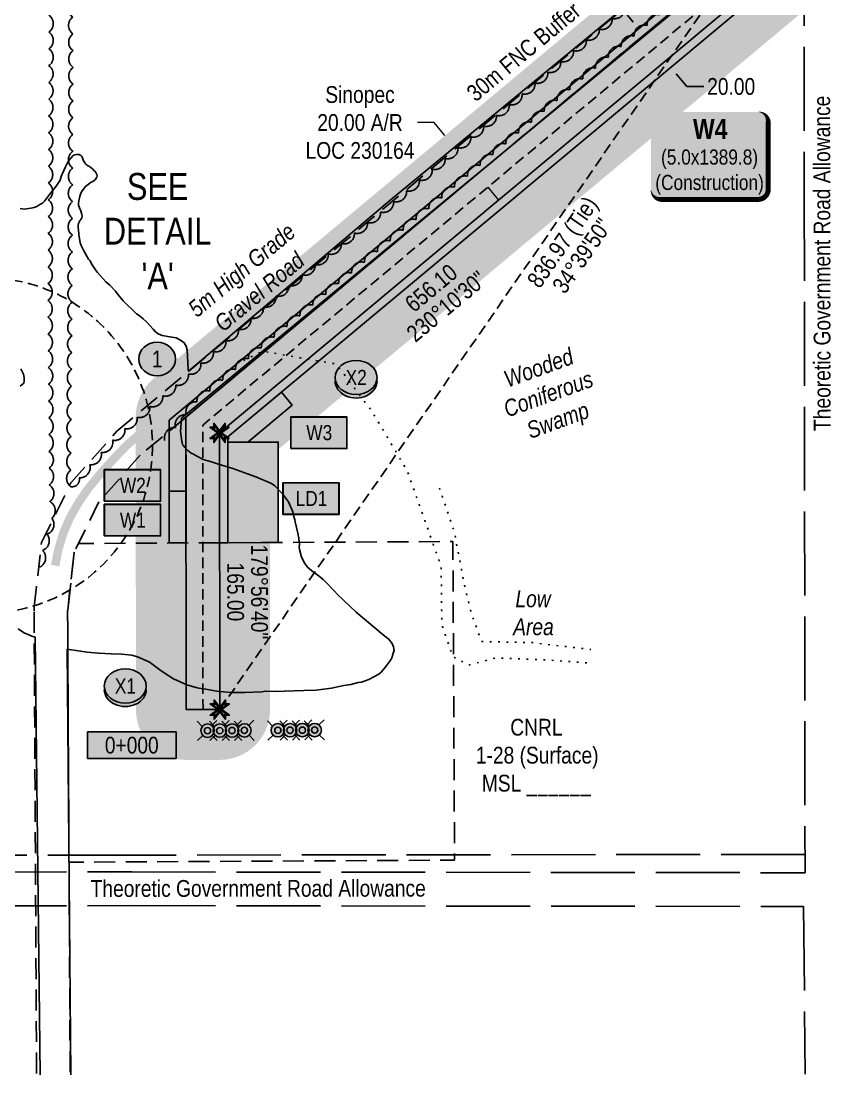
# Model space of a CAD drawing. Extents: x 499040 to 506121, y 6015569 to 6019091.
# Drawn here: x 504316 to 504801, y 6016539 to 6017167 of the extents above; entities that cross this region are included whole.
import ezdxf
from ezdxf.enums import TextEntityAlignment as Align

# ---------------------------------------------------------------- set-up
doc = ezdxf.new("R2010")
doc.units = 0
doc.header["$LTSCALE"] = 5
doc.header["$PDMODE"] = 35
doc.header["$PDSIZE"] = 0.5
for name, pattern in [('0', [1, 1, 0]), ('foc-ACCESSROAD', [3.75, 2.5, -1.25]), ('foc-TIELINE', [1.875, 1.25, -0.625]), ('foc-TOPO', [1, 0.2, -0.8]), ('foc-UNSURVEYED', [12.5, 10, -2.5])]:
    doc.linetypes.add(name, pattern=pattern)
doc.layers.get('Defpoints').update_dxf_attribs({"color": 9})
for name, color, linetype, lineweight in [('AS-GENERAL', 48, 'Continuous', 18), ('C-AR-T', 13, 'Continuous', 9), ('F-AR-T', 190, 'Continuous', 9), ('T-TEXT', 48, 'Continuous', 18)]:
    doc.layers.add(name, color=color, linetype=linetype, lineweight=lineweight)
for name, color, linetype in [('AS-ROADS', 254, 'Continuous'), ('C-WS', 13, 'foc-ACCESSROAD'), ('C-WS-S', 8, 'Continuous'), ('DETAIL-T', 7, 'Continuous'), ('F-AR', 190, 'foc-ACCESSROAD'), ('L-BD', 7, 'Continuous'), ('L-BD1', 253, 'Continuous'), ('L-MON', 1, 'Continuous'), ('L-ROAD-T', 7, 'Continuous'), ('L-TIE', 7, 'foc-TIELINE'), ('L-USEC', 7, 'foc-UNSURVEYED'), ('P-BUFFER-H 30m', 51, 'Continuous'), ('P-BUFFER-PURPLE', 187, 'foc-TIELINE'), ('P-BUFFER-T', 40, 'Continuous'), ('P-CHAINAGE-CL', 201, 'foc-TIELINE'), ('P-CROSSINGS', 250, 'Continuous'), ('P-ELEVATION', 7, 'Continuous'), ('P-PROPOSED', 10, 'Continuous'), ('P-PROPOSED-H', 21, 'Continuous'), ('P-STATION', 7, 'Continuous'), ('P-TEMP-BLOCKS', 250, 'Continuous'), ('P-TEMP-BLUE', 146, 'Continuous'), ('P-TXT', 4, 'Continuous'), ('P-WORKAREA', 113, 'Continuous'), ('P-WORKAREA-H', 111, 'Continuous'), ('T-BUSH', 110, '0'), ('T-LOW-AREA', 48, 'foc-TOPO'), ('WETLAND', 143, 'Continuous'), ('WETLAND-T', 146, 'Continuous')]:
    doc.layers.add(name, color=color, linetype=linetype)
doc.layers.add('P-TEMP-BLUE-H', color=7, linetype='Continuous', true_color=0x99e6ff)
doc.styles.add('80', font='ARIALN.TTF', dxfattribs={"height": 10})
doc.styles.add('80CG', font='ARIALN.TTF', dxfattribs={"height": 10})
doc.styles.add('80L', font='ARIALN.TTF', dxfattribs={"height": 10})
doc.styles.add('BOLD', font='ARIALNB.TTF')
doc.styles.add('Crossing', font='ARIALN.TTF', dxfattribs={"height": 10})
doc.styles.add('Legend', font='ARIALN.TTF')
doc.dimstyles.new('Compass 5 000', dxfattribs={"dimscale": 5, "dimtxt": 9, "dimasz": 2, "dimexe": 0.2, "dimexo": 0.0625, "dimgap": 0.5, "dimtad": 0, "dimtih": 1, "dimtoh": 1, "dimzin": 0, "dimdsep": 46, "dimtxsty": '80CG', "dimcen": 0.1, "dimse1": 1, "dimse2": 1, "dimclrd": 256, "dimclrt": 256, "dimaunit": 1, "dimadec": 4, "dimazin": 0, "dimtfac": 0.06, "dimtofl": 0, "dimtmove": 0, "dimatfit": 1, "dimfxl": 0.2, "dimtolj": 1, "dimtzin": 0, "dimlwd": -1, "dimarcsym": 0})

# ---------------------------------------------------------------- blocks, each defined once
blk = doc.blocks.new('*D368')
at = {"layer": 'Defpoints', "color": 0, "transparency": 16777216}
for p in [(504656.71, 6017158.27), (504669.49, 6017142.88), (504575.38, 6017090.77)]:
    blk.add_point(p, dxfattribs=at)
at = {"layer": 'F-AR-T', "transparency": 16777216}
for p, q in [((504562.61, 6017106.16), (504552.61, 6017106.16)), ((504568.99, 6017098.46), (504562.61, 6017106.16)), ((504594.54, 6017067.68), (504600.93, 6017059.99))]:
    blk.add_line(p, q, dxfattribs=at)
for points in [[(504570.27, 6017099.52), (504567.71, 6017097.4), (504575.38, 6017090.77)], [(504595.82, 6017068.75), (504593.26, 6017066.62), (504588.15, 6017075.38)]]:
    blk.add_solid(points, dxfattribs=at)
at = {"layer": 'F-AR-T', "transparency": 16777216, "insert": (504518.32, 6017106.16), "char_height": 10, "attachment_point": 5, "style": '80CG'}
blk.add_mtext('\\A1;Sinopec\\P20.00 A/R\\PLOC 230164', dxfattribs=at)
blk = doc.blocks.new('WC2')
at = {"layer": 'L-MON'}
h = blk.add_hatch(color=255, dxfattribs=at)
h.dxf.hatch_style = 1
edge = h.paths.add_edge_path()
edge.add_arc((0, 0), 0.9, 0, 360)
at = {"layer": 'L-MON', "color": 14, "flags": 128}
for points in [[(-0.62, 0.5), (-1.23, 1.12)], [(0.52, 0.61), (1.13, 1.21)], [(-1.18, -1.18), (-0.56, -0.57)], [(1.16, -1.18), (0.56, -0.57)]]:
    blk.add_lwpolyline(points, dxfattribs=at)
at = {"layer": 'L-MON', "color": 14}
for radius in [0.8, 0.373]:
    blk.add_circle((0, 0), radius, dxfattribs=at)
blk = doc.blocks.new('TEMP')
h = blk.add_hatch(color=255)
h.dxf.hatch_style = 1
h.paths.add_polyline_path([(0, 0.25), (-0.67, 1.15), (-0.67, 0.67), (-1.15, 0.67), (-0.25, 0), (-1.15, -0.67), (-0.67, -0.67), (-0.67, -1.15), (0, -0.25), (0.67, -1.15), (0.67, -0.67), (1.15, -0.67), (0.25, 0), (1.15, 0.67), (0.67, 0.67), (0.67, 1.15)])
h.paths.add_polyline_path([(0.57, 0.85), (0.57, 0.57), (0.85, 0.57), (0.08, 0), (0.85, -0.57), (0.57, -0.57), (0.57, -0.85), (0, -0.08), (-0.57, -0.85), (-0.57, -0.57), (-0.85, -0.57), (-0.08, 0), (-0.85, 0.57), (-0.57, 0.57), (-0.57, 0.85), (0, 0.08)], flags=16)
h = blk.add_hatch(color=1)
h.dxf.hatch_style = 1
h.paths.add_polyline_path([(0, 0.08), (-0.57, 0.85), (-0.57, 0.57), (-0.85, 0.57), (-0.08, 0), (-0.85, -0.57), (-0.57, -0.57), (-0.57, -0.85), (0, -0.08), (0.57, -0.85), (0.57, -0.57), (0.85, -0.57), (0.08, 0), (0.85, 0.57), (0.57, 0.57), (0.57, 0.85)])
at = {"color": 1}
for p, q in [((-0.08, 0), (0.08, 0)), ((0, 0.08), (0, -0.08))]:
    blk.add_line(p, q, dxfattribs=at)
at = {"color": 255, "flags": 128}
blk.add_lwpolyline([(-0.25, 0), (-1.15, 0.67), (-0.67, 0.67), (-0.67, 1.15), (0, 0.25), (0.67, 1.15), (0.67, 0.67), (1.15, 0.67), (0.25, 0), (1.15, -0.67), (0.67, -0.67), (0.67, -1.15), (0, -0.25), (-0.67, -1.15), (-0.67, -0.67), (-1.15, -0.67)], close=True, dxfattribs=at)
at = {"color": 1, "flags": 128}
blk.add_lwpolyline([(-0.08, 0), (-0.85, 0.57), (-0.57, 0.57), (-0.57, 0.85), (0, 0.08), (0.57, 0.85), (0.57, 0.57), (0.85, 0.57), (0.08, 0), (0.85, -0.57), (0.57, -0.57), (0.57, -0.85), (0, -0.08), (-0.57, -0.85), (-0.57, -0.57), (-0.85, -0.57)], close=True, dxfattribs=at)
blk = doc.blocks.new('*U455')
h = blk.add_hatch(color=111)
h.dxf.hatch_style = 1
h.paths.add_polyline_path([(-26.5, 8), (26.5, 8), (26.5, -8), (-26.5, -8)])
for p, q in [((-26.5, -8), (-26.5, 8)), ((-26.5, 8), (26.5, 8)), ((26.5, -8), (26.5, 8)), ((-26.5, -8), (26.5, -8))]:
    blk.add_line(p, q)
at = {"layer": 'P-ELEVATION', "color": 7, "flags": 128}
blk.add_lwpolyline([(0, 0, 10, 0, 0), (42.6, 21.24, 0, 0, 0)], format="xyseb", dxfattribs=at)
at = {"layer": 'P-ELEVATION', "style": 'Legend'}
blk.add_attdef('STATION', text='', height=10, dxfattribs=at).set_placement((0, 0), align=Align.MIDDLE_CENTER)
blk = doc.blocks.new('Temp_Area5')
at = {"true_color": 0x99e6ff}
h = blk.add_hatch(color=141, dxfattribs=at)
h.dxf.hatch_style = 1
h.paths.add_polyline_path([(-16.83, -9.44), (16.33, -9.44), (16.33, 9.05), (-16.83, 9.05)])
at = {"color": 250}
for points in [[(-17.03, -9.64), (16.53, -9.64), (16.53, 9.25), (-17.03, 9.25)], [(-16.93, -9.54), (16.43, -9.54), (16.43, 9.15), (-16.93, 9.15)]]:
    blk.add_lwpolyline(points, close=True, dxfattribs=at)
at = {"color": 250, "style": '80L'}
blk.add_attdef('TEMPORARY', text='', height=9, dxfattribs=at).set_placement((0, -0.15), align=Align.MIDDLE_CENTER)
blk = doc.blocks.new('*U555')
at = {"true_color": 0x99e6ff}
h = blk.add_hatch(color=141, dxfattribs=at)
edge = h.paths.add_edge_path()
edge.add_line((-29, -33.68), (29, -33.68))
edge.add_arc((29, -27.68), 6, 270, 360)
edge.add_line((35, -27.68), (35, 12.5))
edge.add_arc((29, 12.5), 6, 0, 90)
edge.add_line((29, 18.5), (-29, 18.5))
edge.add_arc((-29, 12.5), 6, 90, 180)
edge.add_line((-35, 12.5), (-35, -27.68))
edge.add_arc((-29, -27.68), 6, 180, 270)
at = {"flags": 128}
blk.add_lwpolyline([(-45, 26.87, 0, 7.5, 0), (0, 0, 0, 0, 0)], format="xyseb", dxfattribs=at)
at = {"color": 250, "flags": 128}
blk.add_lwpolyline([(-29, -33.68, 3, 3, 0), (29, -33.68, 3, 3, 0.414214), (35, -27.68, 3, 3, 0), (35, 12.5, 3, 0, 0.414214), (29, 18.5, 0, 0, 0), (-29, 18.5, 0, 0, 0.414214), (-35, 12.5, 0, 0, 0), (-35, -27.68, 0, 3, 0.414214)], format="xyseb", close=True, dxfattribs=at)
at = {"color": 250}
for tag, p, height, style in [('TEMP_AREA_W1_001', (-9.21, 2.24), 12, 'BOLD'), ('ENTER_TEXT_001', (-30.66, -12.93), 9, '80')]:
    blk.add_attdef(tag, p, '', height=height, dxfattribs=dict(at, style=style))
blk = doc.blocks.new('*U556')
at = {"layer": 'P-ELEVATION'}
h = blk.add_hatch(color=111, dxfattribs=at)
h.dxf.hatch_style = 1
edge = h.paths.add_edge_path()
edge.add_ellipse((0, 0), major_axis=(-10.94, 0), ratio=0.913794, start_angle=0, end_angle=360)
at = {"layer": 'P-ELEVATION', "color": 7, "flags": 128}
blk.add_lwpolyline([(0, 0, 5, 0, 0), (27.21, -39.37, 0, 0, 0)], format="xyseb", dxfattribs=at)
at = {"layer": 'P-ELEVATION', "color": 7}
blk.add_ellipse((0, 0), major_axis=(-10.94, 0), ratio=0.913794, dxfattribs=at)
at = {"layer": 'P-ELEVATION', "style": '80'}
blk.add_attdef('BEND', text='', height=10, dxfattribs=at).set_placement((0, 0), align=Align.MIDDLE_CENTER)
blk = doc.blocks.new('xing2')
h = blk.add_hatch(color=50)
h.dxf.hatch_style = 1
edge = h.paths.add_edge_path()
edge.add_ellipse((0, 0), major_axis=(-12.5, 0), ratio=0.816297, start_angle=0, end_angle=360)
h = blk.add_hatch(color=250)
h.dxf.hatch_style = 1
edge = h.paths.add_edge_path()
edge.add_ellipse((0, -2.05), major_axis=(-12.5, 0), ratio=0.816297, start_angle=0, end_angle=180)
edge.add_line((12.5, -2.05), (12.5, 0))
edge.add_ellipse((0, 0), major_axis=(-12.5, 0), ratio=0.816297, start_angle=0, end_angle=180, ccw=False)
edge.add_line((-12.5, 0), (-12.5, -2.05))
at = {"color": 250}
blk.add_ellipse((0, 0), major_axis=(-12.5, 0), ratio=0.816297, dxfattribs=at)
blk.add_ellipse((0, -2.05), major_axis=(-12.5, 0), ratio=0.816297, start_param=0, end_param=3.141593, dxfattribs=at)
at = {"color": 250, "style": 'Crossing'}
blk.add_attdef('CROSSING', text='', height=9, dxfattribs=at).set_placement((0.09, 0.02), align=Align.MIDDLE_CENTER)
at = {"color": 250, "style": 'Crossing', "flags": 1}
for tag, p in [('OWNER', (0.09, -12.49)), ('DESCRIPTION', (0.09, -25.77)), ('LOCATION', (0.09, -39.3)), ('DWG_REF', (0.09, -52.84))]:
    blk.add_attdef(tag, text='', height=9, dxfattribs=at).set_placement(p, align=Align.MIDDLE_CENTER)
blk = doc.blocks.new('*D564')
at = {"layer": 'Defpoints', "color": 0, "transparency": 16777216}
for p in [(504716.15, 6017182.12), (504728.95, 6017166.76), (504700.45, 6017142.99)]:
    blk.add_point(p, dxfattribs=at)
at = {"layer": 'P-TXT', "transparency": 16777216}
for p, q in [((504681.24, 6017166.02), (504674.83, 6017173.7)), ((504706.85, 6017135.31), (504713.25, 6017127.63)), ((504713.25, 6017127.63), (504723.25, 6017127.63))]:
    blk.add_line(p, q, dxfattribs=at)
for points in [[(504682.52, 6017167.09), (504679.96, 6017164.95), (504687.64, 6017158.34)], [(504708.13, 6017136.38), (504705.57, 6017134.24), (504700.45, 6017142.99)]]:
    blk.add_solid(points, dxfattribs=at)
at = {"layer": 'P-TXT', "transparency": 16777216, "insert": (504739.65, 6017127.63), "char_height": 10, "attachment_point": 5, "style": '80CG'}
blk.add_mtext('\\A1;20.00', dxfattribs=at)

msp = doc.modelspace()

# ---------------------------------------------------------------- hatches: boundary and pattern name
at = {"layer": 'P-BUFFER-H 30m'}
h = msp.add_hatch(color=256, dxfattribs=at)
h.dxf.hatch_style = 1
edge = h.paths.add_edge_path()
edge.add_line((504464.69, 6016756.375), (504464.544, 6016907.23))
edge.add_line((504464.544, 6016907.23), (504950.831, 6017312.745))
edge.add_line((504950.831, 6017312.745), (505322.767, 6016842.119))
edge.add_arc((505346.291, 6016860.71), 29.984, 218.31929, 308.31929)
edge.add_line((505364.882, 6016837.186), (505482.419, 6016930.074))
edge.add_line((505482.419, 6016930.074), (505568.669, 6016921.724))
edge.add_arc((505571.559, 6016951.568), 29.984, 264.47009, 354.475197)
edge.add_line((505601.403, 6016948.682), (505606.215, 6016998.431))
edge.add_arc((505576.371, 6017001.318), 29.984, 354.475197, 444.424206)
edge.add_line((505579.284, 6017031.16), (505559.389, 6017033.102))
edge.add_arc((505556.476, 6017003.26), 29.984, 84.424206, 174.475197)
edge.add_line((505526.631, 6017006.147), (505526.629, 6017006.125))
edge.add_line((505526.629, 6017006.125), (505470.104, 6017011.598))
edge.add_arc((505467.214, 6016981.753), 29.984, 84.47009, 128.31929)
edge.add_line((505448.623, 6017005.278), (505354.513, 6016930.903))
edge.add_line((505354.513, 6016930.903), (504985.262, 6017398.131))
edge.add_arc((504961.738, 6017379.54), 29.984, 38.31929, 122.019261)
edge.add_line((504945.841, 6017404.963), (504910.513, 6017382.871))
edge.add_arc((504926.41, 6017357.448), 29.984, 122.019261, 129.824634)
edge.add_line((504907.207, 6017380.476), (504395.345, 6016953.635))
edge.add_arc((504414.548, 6016930.607), 29.984, 129.824634, 180.055696)
edge.add_line((504384.564, 6016930.578), (504384.733, 6016756.297))
edge.add_arc((504414.717, 6016756.326), 29.984, 180.055696, 270.055696)
edge.add_line((504414.746, 6016726.342), (504434.735, 6016726.361))
edge.add_arc((504434.706, 6016756.345), 29.984, 270.055696, 360.055696)
at = {"layer": 'P-PROPOSED-H'}
h = msp.add_hatch(color=256, dxfattribs=at)
h.dxf.hatch_style = 1
h.paths.add_polyline_path([(504434.706, 6016756.345), (504434.546, 6016921.257), (504938.165, 6017341.223), (504957.156, 6017353.099), (505346.291, 6016860.71), (505473.296, 6016961.082), (505571.559, 6016951.568), (505576.371, 6017001.318), (505556.476, 6017003.26), (505553.587, 6016973.391), (505467.214, 6016981.753), (505349.58, 6016888.787), (504961.738, 6017379.54), (504926.41, 6017357.448), (504414.548, 6016930.607), (504414.717, 6016756.326)])
at = {"layer": 'P-TEMP-BLUE-H'}
h = msp.add_hatch(color=256, dxfattribs=at)
h.dxf.hatch_style = 1
h.paths.add_polyline_path([(505342.37, 6016857.611), (504956.011, 6017346.489), (504941.103, 6017337.167), (504439.546, 6016918.919), (504439.607, 6016855.81), (504434.61, 6016855.784), (504434.546, 6016921.257), (504938.165, 6017341.223), (504957.156, 6017353.099), (505346.291, 6016860.71), (505361.974, 6016873.104), (505365.074, 6016869.181), (505345.469, 6016853.687)])
h = msp.add_hatch(color=256, dxfattribs=at)
h.dxf.hatch_style = 1
h.paths.add_polyline_path([(504471.436, 6016945.512), (504439.546, 6016918.919), (504439.549, 6016915.778), (504451.399, 6016915.79), (504477.837, 6016937.836)])
h = msp.add_hatch(color=256, dxfattribs=at)
h.dxf.hatch_style = 1
h.paths.add_polyline_path([(504414.548, 6016930.607), (504414.591, 6016886.47), (504404.596, 6016886.46), (504404.561, 6016922.28)])
h = msp.add_hatch(color=256, dxfattribs=at)
h.dxf.hatch_style = 1
h.paths.add_polyline_path([(504439.549, 6016915.778), (504439.607, 6016855.81), (504469.591, 6016855.969), (504469.533, 6016915.807)])
h = msp.add_hatch(color=256, dxfattribs=at)
h.dxf.hatch_style = 1
h.paths.add_polyline_path([(504414.591, 6016886.47), (504414.62, 6016855.678), (504404.626, 6016855.668), (504404.596, 6016886.46)])
at = {"layer": 'P-WORKAREA-H'}
h = msp.add_hatch(color=256, dxfattribs=at)
h.dxf.hatch_style = 1
h.paths.add_polyline_path([(504936.785, 6017383.18), (504929.208, 6017366.288), (504404.555, 6016928.781), (504404.561, 6016922.28), (504933.295, 6017363.189), (504941.942, 6017382.467)])

# ---------------------------------------------------------------- linework, layer by layer
at = {"layer": 'AS-ROADS', "const_width": 4.997, "flags": 128}
msp.add_lwpolyline([(504336.589, 6016842.147), (504338.43, 6016851.649), (504341.367, 6016861.383), (504345.259, 6016870.487), (504350.109, 6016879.061), (504356.038, 6016887.759), (504364.778, 6016898.458), (504372.079, 6016906.374), (504379.156, 6016913.773), (504392.181, 6016925.139), (504415.25, 6016945.253), (504476.397, 6016996.105), (504546.481, 6017054.938), (504666.369, 6017155.312), (504754.506, 6017227.965), (504800.52, 6017265.921), (504883.417, 6017334.528), (504918.216, 6017362.991), (504922.622, 6017367.213), (504925.859, 6017372.557), (504927.394, 6017378.154), (504928.146, 6017384.218), (504927.688, 6017391.317), (504927.186, 6017393.915)], dxfattribs=at)
at = {"layer": 'C-WS', "flags": 128}
msp.add_lwpolyline([(504344.806, 6016665.407), (504344.012, 6016815.309), (504347.873, 6016850.238), (504350.394, 6016855.338), (504573.699, 6016856.521), (504574.705, 6016666.625)], close=True, dxfattribs=at)
at = {"layer": 'F-AR'}
msp.add_lwpolyline([(504325.504, 6016539.516), (504324.023, 6016815.202, -0.0288787), (504324.143, 6016817.506), (504328.392, 6016855.936), (504345.951, 6016891.461), (504373.354, 6016922.284), (504916.927, 6017375.568), (504921.302, 6017385.32), (504941.942, 6017382.467), (504933.295, 6017363.189), (504387.302, 6016907.888), (504362.678, 6016880.191), (504347.873, 6016850.238), (504344.012, 6016815.309), (504345.494, 6016539.536)], format="xyb", dxfattribs=at)
at = {"layer": 'L-TIE', "flags": 128}
msp.add_lwpolyline([(504434.706, 6016756.345), (504910.492, 6017444.384)], dxfattribs=at)
at = {"layer": 'L-USEC'}
for p, q in [((504782.781, 6017463.734), (504783.213, 6017061.863)), ((504783.213, 6017061.863), (504783.645, 6016659.136)), ((504382.185, 6016669.659), (503980.737, 6016669.27)), ((504783.633, 6016670.05), (504382.185, 6016669.659)), ((503980.745, 6016659.234), (504382.195, 6016659.623)), ((504382.195, 6016659.623), (504783.645, 6016659.136)), ((503980.764, 6016639.128), (504382.215, 6016639.517)), ((504382.215, 6016639.517), (504782.789, 6016639.029)), ((504782.789, 6016639.029), (504783.773, 6016539.085))]:
    msp.add_line(p, q, dxfattribs=at)
at = {"layer": 'P-BUFFER-PURPLE'}
msp.add_circle((504294.644, 6016913.769), 99.946, dxfattribs=at)
at = {"layer": 'P-CHAINAGE-CL', "flags": 128}
msp.add_lwpolyline([(504424.712, 6016756.336), (504424.547, 6016925.932), (504932.288, 6017349.336), (504959.447, 6017366.32), (505347.935, 6016874.748), (505470.255, 6016971.418), (505562.573, 6016962.48), (505566.423, 6017002.289)], dxfattribs=at)
at = {"layer": 'P-PROPOSED', "flags": 128}
msp.add_lwpolyline([(504434.706, 6016756.345), (504434.546, 6016921.257), (504938.165, 6017341.223), (504957.156, 6017353.099), (505346.291, 6016860.71), (505473.296, 6016961.082), (505571.559, 6016951.568), (505576.371, 6017001.318), (505556.476, 6017003.26), (505553.587, 6016973.391), (505467.214, 6016981.753), (505349.58, 6016888.787), (504961.738, 6017379.54), (504926.41, 6017357.448), (504414.548, 6016930.607), (504414.717, 6016756.326)], close=True, dxfattribs=at)
at = {"layer": 'P-TEMP-BLUE'}
for points in [[(505342.37, 6016857.611), (504956.011, 6017346.489), (504941.103, 6017337.167), (504439.546, 6016918.919), (504439.607, 6016855.81), (504434.61, 6016855.784), (504434.546, 6016921.257), (504938.165, 6017341.223), (504957.156, 6017353.099), (505346.291, 6016860.71), (505361.974, 6016873.104), (505365.074, 6016869.181), (505345.469, 6016853.687)], [(504471.436, 6016945.512), (504439.546, 6016918.919), (504439.549, 6016915.778), (504451.399, 6016915.79), (504477.837, 6016937.836)], [(504414.548, 6016930.607), (504414.591, 6016886.47), (504404.596, 6016886.46), (504404.561, 6016922.28)], [(504439.549, 6016915.778), (504439.607, 6016855.81), (504469.591, 6016855.969), (504469.533, 6016915.807)], [(504414.591, 6016886.47), (504414.62, 6016855.678), (504404.626, 6016855.668), (504404.596, 6016886.46)]]:
    msp.add_lwpolyline(points, close=True, dxfattribs=at)
at = {"layer": 'P-WORKAREA'}
msp.add_lwpolyline([(504936.785, 6017383.18), (504929.208, 6017366.288), (504404.555, 6016928.781), (504404.561, 6016922.28), (504933.295, 6017363.189), (504941.942, 6017382.467)], close=True, dxfattribs=at)
at = {"layer": 'T-BUSH', "flags": 128}
for points in [[(504335.313, 6017563.271, -0.1765223), (504332.902, 6017559.859, -0.5205671), (504332.858, 6017549.865, -0.5205671), (504332.813, 6017539.87, -0.5205671), (504332.778, 6017529.876, -0.5205671), (504332.791, 6017519.881, -0.5205671), (504332.803, 6017509.886, -0.5205671), (504332.816, 6017499.892, -0.5205671), (504332.829, 6017489.897, -0.5205671), (504332.842, 6017479.902, -0.5205671), (504332.855, 6017469.908, -0.5205671), (504332.868, 6017459.913, -0.5205671), (504332.881, 6017449.919, -0.5205671), (504332.894, 6017439.924, -0.5205671), (504332.907, 6017429.929, -0.5205671), (504332.951, 6017419.935, -0.5205671), (504333.107, 6017409.942, -0.5205671), (504333.263, 6017399.948, -0.5205671), (504333.419, 6017389.955, -0.5205671), (504333.575, 6017379.961, -0.5205671), (504333.47, 6017369.968, -0.5205671), (504333.268, 6017359.976, -0.5205671), (504333.067, 6017349.983, -0.5205671), (504332.865, 6017339.991, -0.5205671), (504332.788, 6017329.997, -0.5205671), (504332.826, 6017320.003, -0.5205671), (504332.864, 6017310.008, -0.5205671), (504332.902, 6017300.013, -0.5205671), (504332.94, 6017290.019, -0.5205671), (504332.975, 6017280.024, -0.5205671), (504332.982, 6017270.03, -0.5205671), (504332.989, 6017260.035, -0.5205671), (504332.996, 6017250.04, -0.5205671), (504333.003, 6017240.046, -0.5205671), (504333.011, 6017230.051, -0.5205671), (504332.993, 6017220.057, -0.5205671), (504332.966, 6017210.062, -0.5205671), (504332.939, 6017200.067, -0.5205671), (504332.912, 6017190.073, -0.5205671), (504332.886, 6017180.078, -0.5205671), (504332.859, 6017170.084, -0.5205671), (504332.832, 6017160.089, -0.5205671), (504332.805, 6017150.094, -0.5205671), (504332.775, 6017140.1, -0.5205671), (504332.735, 6017130.105, -0.5205671), (504332.695, 6017120.111, -0.5205671), (504332.655, 6017110.116, -0.5205671), (504332.615, 6017100.122, -0.5205671), (504332.575, 6017090.127, -0.5205671), (504332.535, 6017080.133, -0.5205671), (504332.495, 6017070.138, -0.5205671), (504332.455, 6017060.143, -0.5205671), (504332.415, 6017050.149, -0.5205671), (504332.375, 6017040.154, -0.5205671), (504332.335, 6017030.16, -0.5205671), (504332.295, 6017020.165, -0.5205671), (504332.255, 6017010.171, -0.5205671), (504332.215, 6017000.176, -0.5205671), (504332.243, 6016990.182, -0.5205671), (504332.323, 6016980.187, -0.5205671), (504332.402, 6016970.193, -0.5205671), (504332.482, 6016960.199, -0.5205671), (504332.561, 6016950.204, -0.5205671), (504332.641, 6016940.21, -0.5205671), (504332.72, 6016930.216, -0.5205671), (504332.8, 6016920.222, -0.5205671), (504332.879, 6016910.227, -0.5205671), (504332.959, 6016900.233, -0.5205671), (504333.038, 6016890.239, -0.5205671), (504333.415, 6016880.263, -0.5205671), (504334.58, 6016870.336, -0.5205671), (504331.665, 6016860.872, -0.5205671), (504329.05, 6016851.229, -0.5205671), (504327.381, 6016841.269)], [(504344.259, 6017563.28, 0.2196459), (504346.647, 6017558.759, 0.5205671), (504346.232, 6017548.773, 0.5205671), (504345.816, 6017538.787, 0.5205671), (504345.536, 6017528.799, 0.5205671), (504345.675, 6017518.805, 0.5205671), (504345.814, 6017508.812, 0.5205671), (504345.953, 6017498.818, 0.5205671), (504346.092, 6017488.824, 0.5205671), (504346.231, 6017478.831, 0.5205671), (504346.37, 6017468.837, 0.5205671), (504346.509, 6017458.843, 0.5205671), (504346.618, 6017448.849, 0.5205671), (504346.68, 6017438.855, 0.5205671), (504346.741, 6017428.86, 0.5205671), (504346.803, 6017418.866, 0.5205671), (504346.864, 6017408.872, 0.5205671), (504346.925, 6017398.877, 0.5205671), (504346.987, 6017388.883, 0.5205671), (504347.048, 6017378.888, 0.5205671), (504347.137, 6017368.894, 0.5205671), (504347.233, 6017358.9, 0.5205671), (504347.328, 6017348.906, 0.5205671), (504347.424, 6017338.911, 0.5205671), (504347.519, 6017328.917, 0.5205671), (504347.56, 6017318.923, 0.5205671), (504347.471, 6017308.929, 0.5205671), (504347.382, 6017298.935, 0.5205671), (504347.293, 6017288.94, 0.5205671), (504347.195, 6017278.946, 0.5205671), (504347.076, 6017268.952, 0.5205671), (504346.956, 6017258.958, 0.5205671), (504346.837, 6017248.965, 0.5205671), (504346.718, 6017238.971, 0.5205671), (504346.598, 6017228.977, 0.5205671), (504346.675, 6017218.982, 0.5205671), (504346.759, 6017208.988, 0.5205671), (504346.844, 6017198.994, 0.5205671), (504346.928, 6017189, 0.5205671), (504347.013, 6017179.005, 0.5205671), (504347.097, 6017169.011, 0.5205671), (504347.182, 6017159.017, 0.5205671), (504347.266, 6017149.023, 0.5205671), (504347.31, 6017139.028, 0.5205671), (504347.27, 6017129.034, 0.5205671), (504347.229, 6017119.039, 0.5205671), (504347.189, 6017109.045, 0.5205671), (504347.148, 6017099.05, 0.5205671), (504347.108, 6017089.055, 0.5205671), (504347.067, 6017079.061, 0.5205671), (504347.027, 6017069.066, 0.5205671), (504346.986, 6017059.072, 0.5205671), (504346.946, 6017049.077, 0.5205671), (504346.905, 6017039.083, 0.5205671), (504346.865, 6017029.088, 0.5205671), (504346.824, 6017019.094, 0.5205671), (504346.784, 6017009.099, 0.5205671), (504346.743, 6016999.105, 0.5205671), (504346.677, 6016989.11, 0.5205671), (504346.602, 6016979.116, 0.5205671), (504346.527, 6016969.121, 0.5205671), (504346.452, 6016959.127, 0.5205671), (504346.377, 6016949.133, 0.5205671), (504346.302, 6016939.138, 0.5205671), (504346.227, 6016929.144, 0.5205671), (504346.152, 6016919.15, 0.5205671), (504346.078, 6016909.155, 0.5205671), (504346.003, 6016899.161, 0.5205671), (504345.963, 6016889.166, 0.5205671), (504350.974, 6016894.49, 0.5205671), (504357.191, 6016902.296, 0.5205671), (504364.019, 6016909.595, 0.5205671), (504370.846, 6016916.894, 0.5205671), (504378.093, 6016923.775, 0.5205671), (504385.394, 6016930.6, 0.5205671), (504393.086, 6016936.981, 0.5205671), (504400.779, 6016943.362, 0.5205671), (504408.471, 6016949.743, 0.5205671), (504416.01, 6016956.303, 0.5205671), (504423.462, 6016962.962, 0.5205671), (504430.915, 6016969.622, 0.5205671), (504438.368, 6016976.281, 0.5205671), (504445.821, 6016982.941, 0.5205671), (504453.274, 6016989.6, 0.5205671), (504460.727, 6016996.259, 0.5205671), (504468.211, 6017002.882, 0.5205671), (504476.011, 6017009.131, 0.5205671), (504483.811, 6017015.38, 0.5205671), (504491.611, 6017021.629, 0.5205671), (504499.411, 6017027.878, 0.5205671), (504507.211, 6017034.127, 0.5205671), (504515.011, 6017040.376, 0.5205671), (504522.811, 6017046.626, 0.5205671), (504530.611, 6017052.875, 0.5205671), (504538.412, 6017059.124, 0.5205671), (504546.085, 6017065.528, 0.5205671), (504553.743, 6017071.95, 0.5205671), (504561.401, 6017078.372, 0.5205671), (504569.059, 6017084.795, 0.5205671), (504576.717, 6017091.217, 0.5205671), (504584.375, 6017097.64, 0.5205671), (504592.033, 6017104.062, 0.5205671), (504599.691, 6017110.485, 0.5205671), (504607.349, 6017116.907, 0.5205671), (504615.007, 6017123.329, 0.5205671), (504622.665, 6017129.752, 0.5205671), (504630.323, 6017136.174, 0.5205671), (504637.981, 6017142.597, 0.5205671), (504645.639, 6017149.019, 0.5205671), (504653.297, 6017155.442, 0.5205671), (504660.955, 6017161.863, 0.5205671), (504668.625, 6017168.272, 0.5205671), (504676.294, 6017174.682, 0.5205671), (504683.963, 6017181.091, 0.5205671), (504691.632, 6017187.5, 0.5205671), (504699.301, 6017193.909, 0.5205671), (504706.97, 6017200.318, 0.5205671), (504714.639, 6017206.727, 0.5205671), (504722.309, 6017213.136, 0.5205671), (504729.978, 6017219.545, 0.5205671), (504737.647, 6017225.955, 0.5205671), (504745.316, 6017232.364, 0.5205671), (504753.019, 6017238.732, 0.5205671), (504760.733, 6017245.086, 0.5205671), (504768.448, 6017251.441, 0.5205671), (504776.162, 6017257.795, 0.5205671), (504783.877, 6017264.15, 0.5205671), (504791.592, 6017270.504, 0.5205671), (504799.312, 6017276.851, 0.5205671), (504807.035, 6017283.195, 0.5205671), (504814.759, 6017289.539, 0.5205671), (504822.482, 6017295.883, 0.5205671), (504830.205, 6017302.227, 0.5205671), (504837.928, 6017308.571, 0.5205671), (504845.651, 6017314.915, 0.5205671), (504853.374, 6017321.259, 0.5205671), (504861.098, 6017327.602, 0.5205671), (504868.821, 6017333.946, 0.5205671), (504876.42, 6017340.43, 0.5205671), (504883.66, 6017347.321, 0.5205671), (504890.9, 6017354.211, 0.5205671), (504898.14, 6017361.101, 0.5205671), (504905.38, 6017367.992, 0.5205671), (504912.619, 6017374.882, 0.5205671), (504913.539, 6017380.503, 0.5205671), (504903.84, 6017382.913, 0.5205671), (504894.139, 6017385.315, 0.5205671), (504884.224, 6017386.582, 0.5205671), (504874.31, 6017387.848, 0.5205671), (504864.396, 6017389.115, 0.5205671), (504854.482, 6017390.381, 0.5205671), (504851.236, 6017396.892, 0.5205671), (504852.341, 6017406.825, 0.5205671), (504853.447, 6017416.758, 0.5205671), (504854.553, 6017426.691, 0.5205671), (504855.659, 6017436.625, 0.5205671), (504856.764, 6017446.558, 0.5205671), (504859.477, 6017456.14, 0.5205671), (504864.94, 6017464.2, 0.5205671), (504871.697, 6017471.55, 0.5205671), (504878.696, 6017478.571, 0.5205671), (504886.878, 6017484.311, 0.5205671), (504894.322, 6017490.981, 0.5205671), (504901.765, 6017497.651, 0.5205671), (504911.186, 6017499.002, 0.5205671), (504921.179, 6017498.813, 0.5205671), (504931.062, 6017497.405, 0.5205671), (504940.927, 6017495.805, 0.5205671), (504950.793, 6017494.204, 0.5205671), (504960.659, 6017492.603, 0.5205671), (504968.251, 6017488.762, 0.5205671), (504969.709, 6017478.875, 0.5205671), (504976.296, 6017472.031, 0.5205671), (504978.878, 6017463.9, 0.5205671), (504977.108, 6017454.064, 0.5205671), (504975.337, 6017444.227, 0.5205671), (504973.567, 6017434.391, 0.5205671), (504974.881, 6017427.052, 0.5205671), (504984.432, 6017429.967, 0.5205671), (504992.285, 6017436.128, 0.5205671), (505000.106, 6017442.351, 0.5205671), (505007.927, 6017448.574, 0.5205671), (505015.553, 6017455.033, 0.5205671), (505023.145, 6017461.533, 0.5205671), (505028.248, 6017465.902)], [(504401.931, 6016916.743, -0.5205671), (504408.327, 6016924.423, -0.5205671), (504414.723, 6016932.103, -0.5205671), (504421.12, 6016939.783, -0.5205671), (504428.776, 6016946.203, -0.5205671), (504436.453, 6016952.603, -0.5205671), (504444.13, 6016959.002, -0.5205671), (504451.807, 6016965.402, -0.5205671), (504459.484, 6016971.801, -0.5205671), (504467.162, 6016978.201, -0.5205671), (504474.839, 6016984.601, -0.5205671), (504482.517, 6016990.999, -0.5205671), (504490.211, 6016997.378, -0.5205671), (504497.905, 6017003.758, -0.5205671), (504505.598, 6017010.137, -0.5205671), (504513.292, 6017016.517, -0.5205671), (504520.986, 6017022.897, -0.5205671), (504528.68, 6017029.276, -0.5205671), (504536.373, 6017035.656, -0.5205671), (504544.067, 6017042.035, -0.5205671), (504551.761, 6017048.415, -0.5205671), (504559.41, 6017054.848, -0.5205671), (504567.052, 6017061.289, -0.5205671), (504574.695, 6017067.73, -0.5205671), (504582.337, 6017074.171, -0.5205671), (504589.979, 6017080.612, -0.5205671), (504597.622, 6017087.053, -0.5205671), (504605.264, 6017093.494, -0.5205671), (504612.906, 6017099.935, -0.5205671), (504620.549, 6017106.376, -0.5205671), (504628.191, 6017112.817, -0.5205671), (504635.833, 6017119.258, -0.5205671), (504643.476, 6017125.699, -0.5205671), (504651.118, 6017132.14, -0.5205671), (504658.76, 6017138.581, -0.5205671), (504666.403, 6017145.022, -0.5205671), (504674.086, 6017151.414, -0.5205671), (504681.826, 6017157.738, -0.5205671), (504689.566, 6017164.061, -0.5205671), (504697.306, 6017170.385, -0.5205671), (504705.046, 6017176.708, -0.5205671), (504712.785, 6017183.032, -0.5205671), (504720.525, 6017189.355, -0.5205671), (504728.265, 6017195.679, -0.5205671), (504736.005, 6017202.002, -0.5205671), (504743.745, 6017208.326, -0.5205671), (504751.485, 6017214.649, -0.5205671), (504759.225, 6017220.973, -0.5205671), (504767.304, 6017226.851, -0.5205671), (504775.456, 6017232.633, -0.5205671), (504783.609, 6017238.414, -0.5205671), (504791.762, 6017244.196, -0.5205671), (504799.914, 6017249.978, -0.5205671), (504808.067, 6017255.759, -0.5205671), (504815.824, 6017262.059, -0.5205671), (504823.546, 6017268.404, -0.5205671), (504831.268, 6017274.749, -0.5205671), (504838.99, 6017281.095, -0.5205671), (504846.712, 6017287.44, -0.5205671), (504854.434, 6017293.785, -0.5205671), (504862.157, 6017300.13, -0.5205671), (504869.879, 6017306.475, -0.5205671), (504877.601, 6017312.82, -0.5205671), (504885.323, 6017319.165, -0.5205671), (504893.045, 6017325.51, -0.5205671), (504900.779, 6017331.841, -0.5205671), (504908.513, 6017338.172, -0.5205671), (504916.247, 6017344.503, -0.5205671), (504923.981, 6017350.834, -0.5205671), (504931.736, 6017357.138, -0.5205671), (504939.654, 6017363.237, -0.5205671), (504947.572, 6017369.335, -0.5205671), (504955.491, 6017375.434, -0.5205671), (504962.083, 6017370.427, -0.5205671), (504968.344, 6017362.636, -0.5205671), (504974.604, 6017354.845, -0.5205671), (504980.865, 6017347.054, -0.5205671), (504987.125, 6017339.263, -0.5205671), (504993.384, 6017331.471, -0.5205671), (504999.643, 6017323.678, -0.5205671), (505005.901, 6017315.885, -0.5205671), (505012.159, 6017308.092, -0.5205671), (505018.417, 6017300.3, -0.5205671), (505024.676, 6017292.507, -0.5205671), (505030.917, 6017284.701, -0.5205671), (505037.118, 6017276.863, -0.5205671), (505043.319, 6017269.024, -0.5205671), (505049.52, 6017261.185, -0.5205671), (505055.721, 6017253.347, -0.5205671), (505061.921, 6017245.508, -0.5205671), (505068.112, 6017237.662, -0.5205671), (505074.302, 6017229.815, -0.5205671), (505080.493, 6017221.968, -0.5205671), (505086.683, 6017214.121, -0.5205671), (505092.873, 6017206.275, -0.5205671), (505099.064, 6017198.428, -0.5205671), (505105.254, 6017190.581, -0.5205671), (505111.445, 6017182.734, -0.5205671), (505117.635, 6017174.888, -0.5205671), (505123.825, 6017167.041, -0.5205671), (505130.016, 6017159.194, -0.5205671), (505136.206, 6017151.347, -0.5205671), (505142.397, 6017143.501, -0.5205671), (505148.587, 6017135.654, -0.5205671), (505154.854, 6017127.871, -0.5205671), (505161.286, 6017120.226, -0.5205671), (505167.382, 6017112.305, -0.5205671), (505173.478, 6017104.385, -0.5205671), (505179.574, 6017096.465, -0.5205671), (505185.67, 6017088.545, -0.5205671), (505191.766, 6017080.624, -0.5205671), (505197.862, 6017072.704, -0.5205671), (505203.958, 6017064.784, -0.5205671), (505210.054, 6017056.863, -0.5205671), (505216.15, 6017048.943, -0.5205671), (505222.246, 6017041.023, -0.5205671), (505228.389, 6017033.139, -0.5205671), (505234.672, 6017025.366, -0.5205671), (505240.955, 6017017.594, -0.5205671), (505247.239, 6017009.821, -0.5205671), (505253.522, 6017002.049, -0.5205671), (505259.805, 6016994.276, -0.5205671), (505266.089, 6016986.504, -0.5205671), (505263.749, 6016979.418, -0.5205671), (505256.251, 6016972.81, -0.5205671), (505248.688, 6016966.276, -0.5205671), (505242.278, 6016960.738, -0.5205671)]]:
    msp.add_lwpolyline(points, format="xyb", dxfattribs=at)
at = {"layer": 'T-LOW-AREA', "flags": 128}
for points in [[(504444.306, 6016962.218), (504460.378, 6016969.972), (504481.825, 6016966.115), (504504.12, 6016962.314), (504525.108, 6016934.635), (504546.365, 6016898.873), (504566.698, 6016841.647), (504567.11, 6016807.117), (504573.558, 6016787.985), (504583.233, 6016782.898), (504599.549, 6016787.224), (504632.197, 6016785.763), (504654.434, 6016784.131)], [(504565.656, 6016888.379), (504574.506, 6016862.498), (504580.884, 6016829.048), (504584.892, 6016813.296), (504590.705, 6016796.922), (504621.092, 6016796.269), (504655.926, 6016792.149)]]:
    msp.add_lwpolyline(points, dxfattribs=at)
at = {"layer": 'WETLAND'}
for points in [[(504800.531, 6017277.737), (504536.126, 6017059.672), (504416.152, 6016958.017), (504415.955, 6016959.168), (504415.559, 6016966.874), (504415.211, 6016970.705), (504414.667, 6016972.969), (504413.53, 6016974.977), (504411.324, 6016976.594), (504408.645, 6016977.959), (504405.027, 6016978.576), (504400.327, 6016979.283), (504397.898, 6016980.294), (504396.136, 6016981.624), (504395.062, 6016982.973), (504393.076, 6016985.317), (504391.096, 6016987.421), (504389.123, 6016989.285), (504387.65, 6016990.443), (504385.445, 6016992.061), (504385.154, 6016992.253), (504377.095, 6016999.916), (504374.036, 6017003.465), (504372.58, 6017005.616), (504369.114, 6017009.358), (504366.856, 6017011.357), (504361.871, 6017016.819), (504360.695, 6017018.48), (504358.695, 6017021.303), (504357.181, 6017023.9), (504356.508, 6017024.746), (504353.59, 6017029.674), (504352.126, 6017032.877), (504351.561, 6017034.426), (504350.676, 6017039.468), (504350.603, 6017040.034), (504350.429, 6017041.949), (504350.258, 6017043.744), (504350.268, 6017043.903), (504350.341, 6017045.067), (504350.553, 6017046.033), (504351.002, 6017047.125), (504351.345, 6017047.735), (504351.928, 6017048.352), (504352.38, 6017049.324), (504352.593, 6017050.291), (504352.562, 6017051.37), (504351.901, 6017053.511), (504351.268, 6017054.693), (504350.484, 6017056.934), (504350.458, 6017057.85), (504350.652, 6017059.476), (504351.3, 6017062.014), (504351.739, 6017063.467), (504352.301, 6017064.803), (504353.219, 6017066.269), (504354.615, 6017068.065), (504358.013, 6017070.59), (504358.966, 6017070.992), (504359.848, 6017071.617), (504360.374, 6017072.112), (504361.07, 6017072.971), (504361.412, 6017073.581), (504361.508, 6017074.424), (504361.365, 6017075.26), (504360.851, 6017076.445), (504360.312, 6017077.123), (504359.879, 6017077.463), (504359.861, 6017077.497), (504358.871, 6017078.549), (504357.765, 6017079.478), (504356.542, 6017080.283), (504355.812, 6017080.622), (504354.829, 6017081.435), (504354.209, 6017082.137), (504353.456, 6017083.316), (504353.196, 6017084.028), (504352.802, 6017085.217), (504352.542, 6017085.93), (504351.922, 6017086.632), (504350.949, 6017087.085), (504350.526, 6017087.193), (504349.747, 6017087.171), (504349.205, 6017087.064), (504348.315, 6017086.89), (504347.366, 6017086.503), (504347.323, 6017086.477), (504344.573, 6017083.424), (504343.887, 6017082.204), (504343.432, 6017081.351), (504342.756, 6017079.772), (504341.738, 6017077.583), (504340.72, 6017075.394), (504340.162, 6017073.939), (504339.454, 6017071.806), (504337.204, 6017068.215), (504333.263, 6017063.303), (504330.254, 6017059.377), (504329.043, 6017058.211), (504327.434, 6017057.257), (504325.543, 6017056.244), (504324.019, 6017055.583), (504321.973, 6017055.182), (504318.15, 6017054.594), (504315.751, 6017054.867)], [(504345.944, 6016538.66), (504343.739, 6016792.275), (504348.941, 6016791.624), (504348.941, 6016791.624), (504350.366, 6016791.371), (504355.607, 6016790.67), (504362.427, 6016790.013), (504369.967, 6016789.62), (504376.288, 6016789.435), (504382.2, 6016788.76), (504385.696, 6016787.758), (504388.39, 6016786.62), (504392.325, 6016784.91), (504392.568, 6016784.76), (504398.901, 6016779.996), (504402.239, 6016777.905), (504407.064, 6016774.763), (504415.062, 6016771.104), (504421.305, 6016769.337), (504427.407, 6016768.296), (504433.023, 6016767.241), (504441.299, 6016766.626), (504449.679, 6016766.62), (504459.747, 6016767.027), (504461.917, 6016767.4), (504467.879, 6016767.197), (504473.218, 6016767.348), (504479.042, 6016767.514), (504484.867, 6016767.679), (504492.147, 6016767.885), (504501.342, 6016769.118), (504508.582, 6016770.78), (504512.936, 6016771.389), (504517.277, 6016772.484), (504519.182, 6016772.777), (504523.536, 6016774.196), (504529.564, 6016777.53), (504530.945, 6016778.701), (504532.124, 6016779.949), (504533.061, 6016781.19), (504536.105, 6016785.162), (504536.92, 6016786.4), (504537.264, 6016787.138), (504537.881, 6016789.182), (504537.932, 6016789.282), (504538.598, 6016791.487), (504538.293, 6016793.665), (504537.503, 6016795.828), (504535.243, 6016798.436), (504534.936, 6016798.726), (504532.1, 6016800.866), (504516.037, 6016814.405), (504504.839, 6016824.884), (504503.034, 6016826.989), (504498.243, 6016832.081), (504498.097, 6016832.176), (504496.35, 6016833.826), (504494.11, 6016835.706), (504492.62, 6016836.878), (504490.519, 6016838.154), (504488.155, 6016840.152), (504487.032, 6016841.213), (504485.978, 6016842.588), (504485.393, 6016843.352), (504483.594, 6016846.823), (504483.06, 6016848.508), (504482.969, 6016848.87), (504482.239, 6016851.764), (504482.08, 6016853.095), (504482.059, 6016853.238), (504482.16, 6016854.555), (504481.984, 6016856.493), (504481.811, 6016858.31), (504481.662, 6016859.277), (504481.233, 6016861.572), (504479.682, 6016868.225), (504479.573, 6016868.69), (504479.506, 6016869.401), (504478.891, 6016871.343), (504478.173, 6016874.191), (504475.606, 6016880.115), (504472.071, 6016884.872), (504467.565, 6016889.602), (504465.582, 6016891.003), (504456.236, 6016895.11), (504451.327, 6016896.914), (504442.494, 6016900.064), (504436.614, 6016901.84), (504427.795, 6016904.505), (504427.522, 6016904.642), (504424.855, 6016905.393), (504419.676, 6016908.161), (504419.032, 6016908.638), (504417.582, 6016909.194), (504415.593, 6016910.838), (504413.846, 6016912.489), (504412.88, 6016913.94), (504412.577, 6016914.396), (504412.272, 6016915.604), (504412.101, 6016916.073), (504411.204, 6016922.14), (504411.847, 6016929.94), (504826.862, 6017272.592)], [(504316.11, 6016959.374), (504317.637, 6016956.297), (504318.178, 6016954.153), (504317.993, 6016952.227), (504317.801, 6016950.837), (504316.855, 6016950.035), (504315.683, 6016949.042)], [(504314.53, 6016804.564), (504318.365, 6016801.902), (504319.15, 6016801.674), (504322.67, 6016800.18), (504324.672, 6016799.421), (504327.677, 6016538.642)]]:
    msp.add_lwpolyline(points, dxfattribs=at)

# ---------------------------------------------------------------- block references
at = {"layer": 'C-WS-S', "xscale": 4.997305000000109, "yscale": 4.997305000000109, "zscale": 4.997305000000109}
for p in [(504427.402, 6016743.804), (504434.718, 6016743.843), (504442.034, 6016743.882), (504449.412, 6016743.927), (504469.319, 6016744.026), (504476.635, 6016744.065), (504483.951, 6016744.104), (504491.267, 6016744.143)]:
    msp.add_blockref('WC2', p, dxfattribs=at)
at = {"layer": 'DETAIL-T', "color": 3, "xscale": 0.9969726326257395, "yscale": 0.9969726326257395, "zscale": 0.9969726326257395}
msp.add_blockref('*U455', (504382.239, 6016735.165), dxfattribs=at).add_auto_attribs({'STATION': '0+000'})
at = {"layer": 'L-MON', "xscale": 4.997314350000027, "yscale": 4.997314350000027, "zscale": 4.997314350000027}
for p in [(504434.546, 6016921.257), (504434.706, 6016756.345)]:
    msp.add_blockref('TEMP', p, dxfattribs=at)
at = {"layer": 'P-CROSSINGS', "color": 6, "xscale": 0.99946287, "yscale": 0.99946287, "zscale": 0.99946287}
for p, values in [((504515.98, 6016954.276), {'CROSSING': 'X2'}), ((504378.37, 6016770.399), {'CROSSING': 'X1'})]:
    msp.add_blockref('xing2', p, dxfattribs=at).add_auto_attribs(values)
at = {"layer": 'P-STATION', "xscale": 0.99946287, "yscale": 0.99946287, "zscale": 0.99946287}
msp.add_blockref('*U556', (504397.352, 6016965.282), dxfattribs=at).add_auto_attribs({'BEND': '1'})
at = {"layer": 'P-TEMP-BLOCKS'}
ref = msp.add_blockref('*U555', (504726.739, 6017094.055), dxfattribs=dict(at, xscale=0.99946287, yscale=0.99946287, zscale=0.99946287))
ref.add_attrib('TEMP_AREA_W1_001', 'W4', (504716.844, 6017096.38), dxfattribs={"layer": '0', "color": 250, "height": 11.9936, "style": 'BOLD'})
ref.add_attrib('ENTER_TEXT_001', '(5.0x1389.8)', (504697.815, 6017081.132), dxfattribs={"layer": '0', "color": 250, "height": 8.99517, "style": '80'})
ref.add_attrib('ENTER_TEXT_002', '(Construction)', (504694.391, 6017065.98), dxfattribs={"layer": '0', "color": 250, "height": 8.99517, "style": '80'})
at = {"layer": 'P-TEMP-BLOCKS', "xscale": 0.99946287, "yscale": 0.99946287, "zscale": 0.99946287}
for p, values in [((504494.012, 6016921.565), {'TEMPORARY': 'W3'}), ((504382.879, 6016890.118), {'TEMPORARY': 'W2'}), ((504489.37, 6016882.314), {'TEMPORARY': 'LD1'}), ((504382.879, 6016869.439), {'TEMPORARY': 'W1'})]:
    msp.add_blockref('Temp_Area5', p, dxfattribs=at).add_auto_attribs(values)

# ---------------------------------------------------------------- texts
at = {"layer": 'AS-GENERAL', "insert": (504414.429, 6016997.029), "char_height": 9.99466, "attachment_point": 1, "rotation": 39.824634, "style": '80L'}
msp.add_mtext_dynamic_manual_height_columns('\\pi0.428;{\\fArial Narrow|b0|i1|c0|p34;5m High Grade \\P\\pi6.88772;Gravel Road}', width=77.4181, gutter_width=49.946, heights=[0], dxfattribs=at)
at = {"layer": 'C-AR-T', "insert": (504581.552, 6016750.845), "char_height": 9.99461, "attachment_point": 1, "style": '80L'}
msp.add_mtext_dynamic_manual_height_columns('\\pi26.36751;CNRL\\P\\pi5.82607;1-28 (Surface)\\P\\pi9.38827;MSL ______', width=82.91657, gutter_width=49.946, heights=[0], dxfattribs=at)
at = {"layer": 'DETAIL-T', "color": 3, "insert": (504397.671, 6017041.437), "char_height": 15.9914, "width": 63.60194, "attachment_point": 5, "style": '80CG'}
msp.add_mtext("SEE\\PDETAIL \\P'A'", dxfattribs=at)
at = {"layer": 'L-BD', "style": '80L'}
for s, height, p in [('836.97 (Tie)', 9.99463, (504638.937, 6017034.992)), ('34°39\'50"', 9.9946, (504650.651, 6017026.891))]:
    msp.add_text(s, height=height, rotation=55.335749, dxfattribs=at).set_placement(p, align=Align.MIDDLE_CENTER)
at = {"layer": 'L-BD1', "style": '80L'}
for s, rotation, p in [('656.10', 39.824634, (504560.731, 6017007.612)), ('230°10\'30"', 39.824634, (504569.852, 6016996.674)), ('179°56\'40"', 270.055696, (504458.375, 6016826.496)), ('165.00', 270.055696, (504444.133, 6016826.482))]:
    msp.add_text(s, height=9.9946, rotation=rotation, dxfattribs=at).set_placement(p, align=Align.MIDDLE_CENTER)
at = {"layer": 'L-ROAD-T', "style": '80L'}
for rotation, p in [(90.081266, (504793.753, 6017022.283)), (0.055541, (504457.629, 6016649.808))]:
    msp.add_text('Theoretic Government Road Allowance', height=9.99461, rotation=rotation, dxfattribs=at).set_placement(p, align=Align.MIDDLE_CENTER)
at = {"layer": 'P-BUFFER-T', "insert": (504580.695, 6017125.616), "char_height": 9.99463, "attachment_point": 1, "rotation": 39.824634, "style": '80L'}
msp.add_mtext_dynamic_manual_height_columns('\\pi0.2629;30m FNC Buffer', width=82.92353, gutter_width=49.946, heights=[0], dxfattribs=at)
at = {"layer": 'T-TEXT', "insert": (504609.521, 6016827.357), "char_height": 10, "attachment_point": 1, "style": '80L'}
msp.add_mtext_dynamic_manual_height_columns('\\pi1.47598;{\\fArial Narrow|b0|i1|c0|p34;Low \\P\\pi0.13901;Area}', width=24.13205, gutter_width=49.924, heights=[0], dxfattribs=at)
at = {"layer": 'WETLAND-T', "insert": (504601.163, 6016956.87), "char_height": 10, "attachment_point": 1, "rotation": 20, "style": '80L'}
msp.add_mtext_dynamic_manual_height_columns('\\pi1.99746;{\\fArial Narrow|b0|i1|c0|p34;Wooded \\P\\pi-4.31564;Coniferous \\P\\pi4.28259;Swamp}', width=45.70706, gutter_width=49.973, heights=[0], dxfattribs=at)

# ---------------------------------------------------------------- dimensions: what is measured, and where the dimension line sits
at = {"layer": 'F-AR-T'}
dim = msp.add_linear_dim(base=(504575.379, 6017090.765), p1=(504669.487, 6017142.883), p2=(504656.714, 6017158.272), angle=129.692171, text='Sinopec\\P20.00 A/R\\PLOC 230164', dimstyle='Compass 5 000', dxfattribs=at)
dim.commit()
dim.dimension.update_dxf_attribs({"geometry": '*D368', "text_midpoint": (504518.315, 6017106.155), "dimtype": 161})
at = {"layer": 'P-TXT', "color": 4}
dim = msp.add_aligned_dim(p1=(504716.153, 6017182.115), p2=(504728.955, 6017166.763), distance=-37.121, text='20.00', dimstyle='Compass 5 000', dxfattribs=at)
dim.commit()
dim.dimension.update_dxf_attribs({"geometry": '*D564', "text_midpoint": (504739.646, 6017127.629)})

doc.saveas('drawing.dxf')
